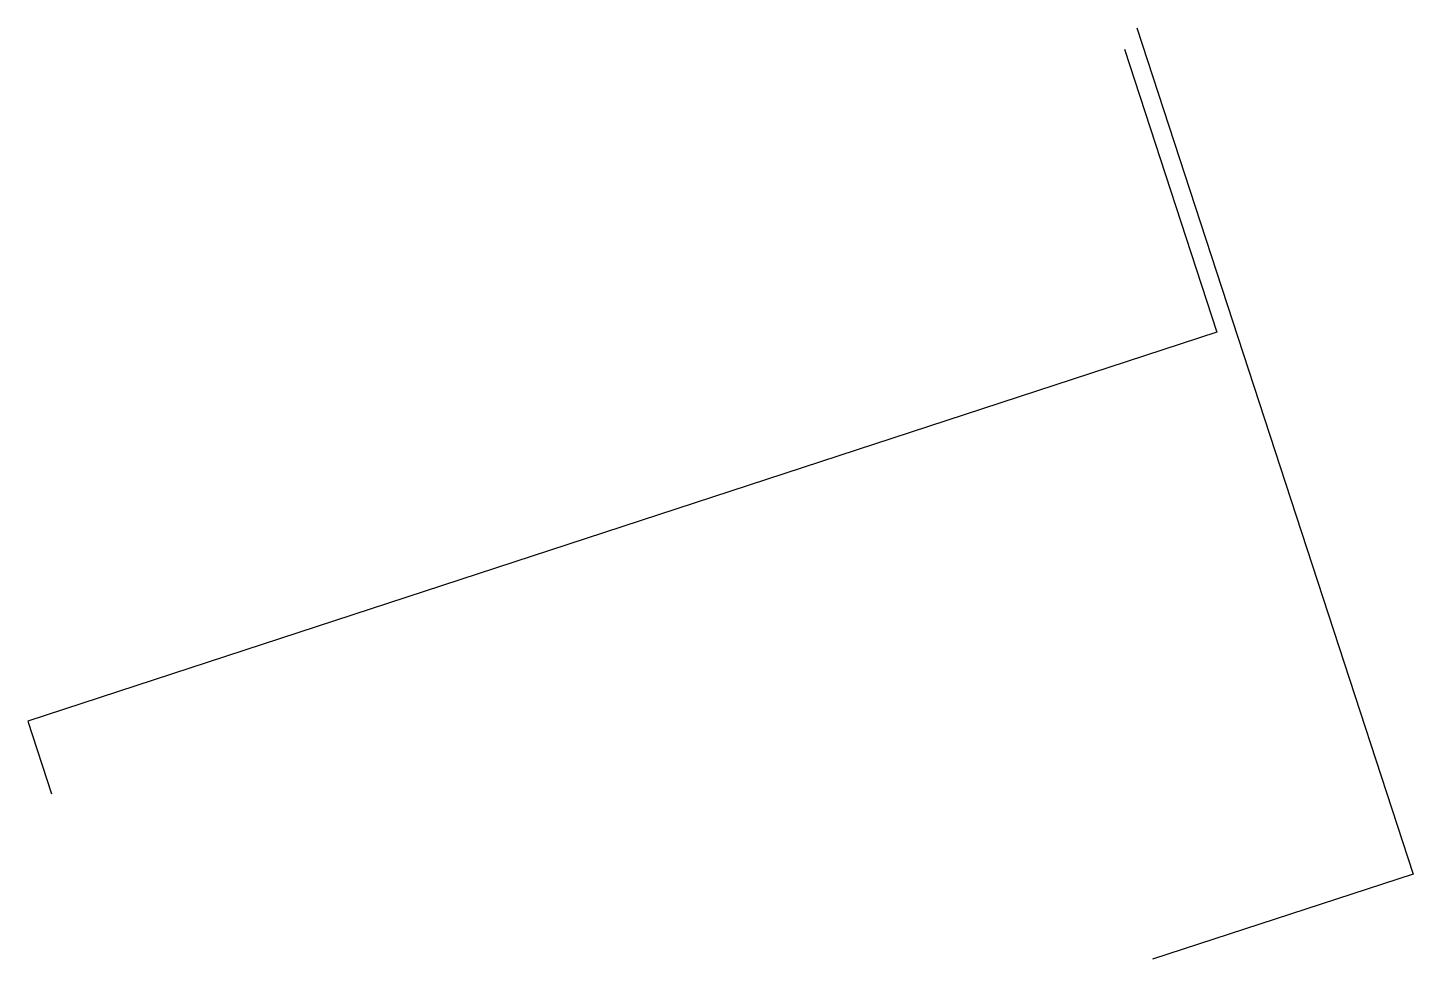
# Model space of a CAD drawing. Extents: x 425647 to 425688, y 4581767.1 to 4581794.7.
import ezdxf

# ---------------------------------------------------------------- set-up
doc = ezdxf.new("R2010")
doc.units = 0
doc.layers.add('01_E_Pilar_l', color=7, linetype='Continuous')

msp = doc.modelspace()

# ---------------------------------------------------------------- linework, layer by layer
at = {"layer": '01_E_Pilar_l'}
for points in [[(425679.81, 4581794.727), (425688.001, 4581769.659), (425680.282, 4581767.137)], [(425679.446, 4581794.091), (425682.187, 4581785.712), (425646.974, 4581774.194), (425647.679, 4581772.039)]]:
    msp.add_lwpolyline(points, dxfattribs=at)

doc.saveas('drawing.dxf')
